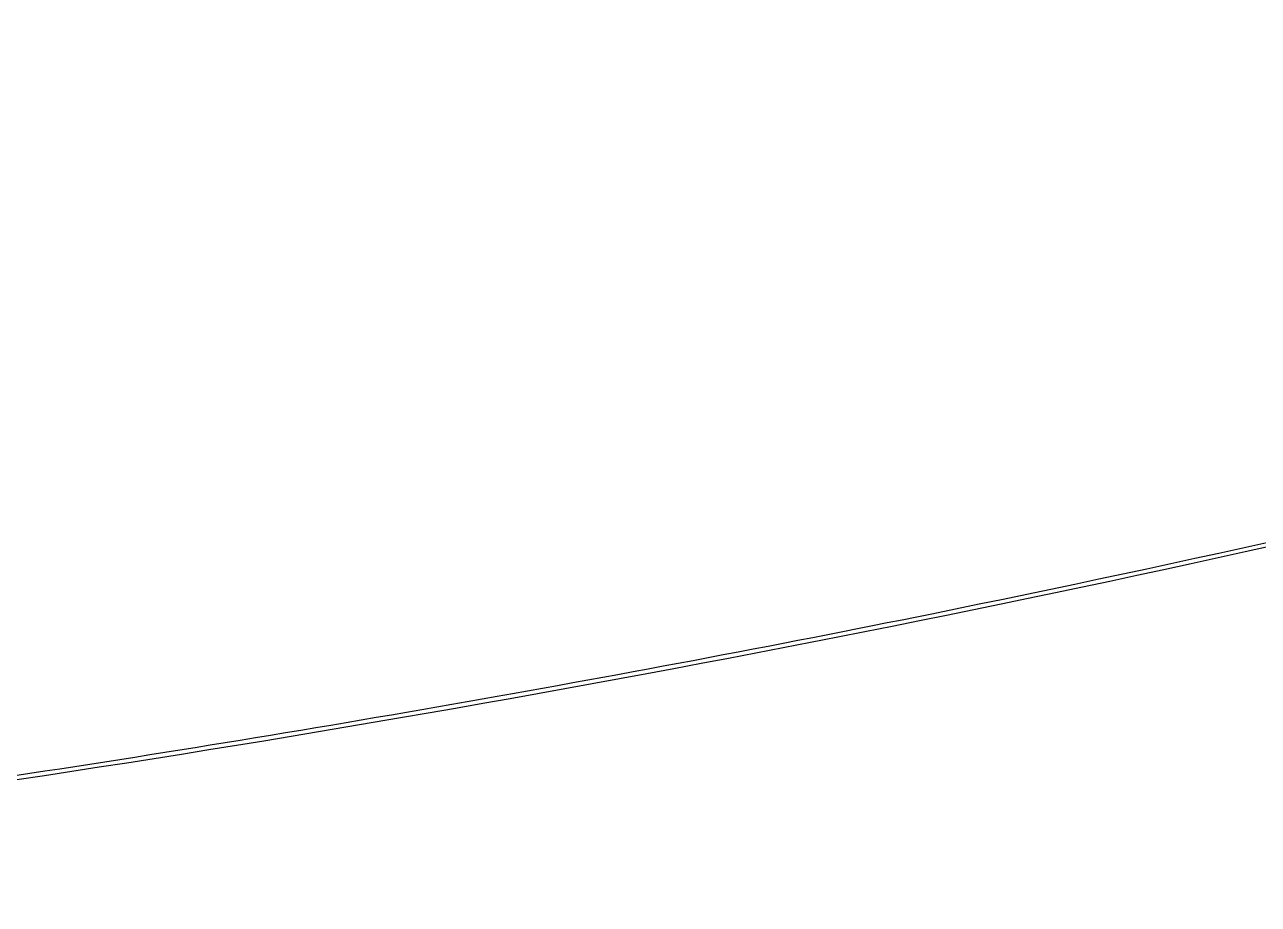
# Model space of a CAD drawing. Header units: millimetres. Extents: x 0 to 1796, y -943 to 816.
# Drawn here: x 293.371 to 294.608, y -737.015 to -736.133 of the extents above; entities that cross this region are included whole.
import ezdxf

# ---------------------------------------------------------------- set-up
doc = ezdxf.new("R2010")
doc.units = ezdxf.units.MM
doc.layers.add('Blocks', color=7, linetype='Continuous')
doc.layers.add('Blocks$Inner', color=7, linetype='Continuous', lineweight=25, true_color=0x007f00)

# ---------------------------------------------------------------- blocks, each defined once
blk = doc.blocks.new('Balcony Chair Top')
at = {"layer": 'Blocks$Inner'}
for points, knots in [([(249.628, -23.5236), (249.9468, -23.4933), (250.2736, -23.4536), (250.5905, -23.4066), (250.9093, -23.3594), (251.2384, -23.3017), (251.5543, -23.2377), (251.8081, -23.1862), (252.0692, -23.1275), (252.3206, -23.0653), (252.5719, -23.0032), (252.8262, -22.9346), (253.0747, -22.8618), (253.3232, -22.7891), (253.5717, -22.7107), (253.8168, -22.6276), (254.062, -22.5445), (254.3057, -22.4562), (254.5471, -22.3629), (254.7885, -22.2696), (255.0282, -22.1711), (255.2655, -22.0678), (255.5027, -21.9645), (255.7393, -21.8554), (255.9719, -21.7422), (256.2046, -21.629), (256.4387, -21.5089), (256.6664, -21.386), (256.894, -21.263), (257.1265, -21.131), (257.3487, -20.9986), (257.5708, -20.8662), (257.7974, -20.7245), (258.0136, -20.5828), (258.2299, -20.441), (258.4468, -20.2923), (258.6568, -20.1416), (258.8668, -19.9909), (259.075, -19.8348), (259.2785, -19.6754), (259.482, -19.516), (259.6823, -19.3522), (259.8789, -19.1845), (260.0755, -19.0167), (260.2687, -18.8446), (260.4581, -18.6688), (260.6474, -18.4929), (260.8342, -18.3119), (261.0159, -18.1283), (261.1976, -17.9446), (261.3785, -17.7539), (261.5523, -17.5628), (261.7261, -17.3716), (261.9015, -17.1703), (262.067, -16.972), (262.2323, -16.7738), (262.3989, -16.5654), (262.5556, -16.3604), (262.7124, -16.1553), (262.8675, -15.9435), (263.0155, -15.732), (263.1634, -15.5206), (263.3079, -15.3047), (263.4468, -15.0872), (263.5857, -14.8697), (263.7203, -14.6491), (263.8499, -14.426), (263.9796, -14.2029), (264.1047, -13.9769), (264.2249, -13.7485), (264.345, -13.5202), (264.4611, -13.2878), (264.5716, -13.0546), (264.682, -12.8214), (264.7893, -12.5819), (264.8898, -12.3442), (264.9903, -12.1066), (265.0889, -11.8588), (265.1792, -11.6171), (265.2694, -11.3757), (265.3573, -11.1242), (265.4372, -10.8791), (265.5171, -10.6341), (265.593, -10.3831), (265.6625, -10.1349), (265.732, -9.8867), (265.7966, -9.6354), (265.8556, -9.3844), (265.9145, -9.1335), (265.9683, -8.881), (266.0166, -8.6278), (266.065, -8.3746), (266.1081, -8.1201), (266.1458, -7.865), (266.1835, -7.61), (266.216, -7.3525), (266.243, -7.0961), (266.2699, -6.8397), (266.2918, -6.5782), (266.3079, -6.3209), (266.3239, -6.0635), (266.3349, -5.7972), (266.3401, -5.5393), (266.3405, -5.5178), (266.3408, -5.4963), (266.3412, -5.4748), (266.3416, -5.4531), (266.3419, -5.4315), (266.3422, -5.4099), (266.3424, -5.3882), (266.3427, -5.3665), (266.3429, -5.3448), (266.3431, -5.323), (266.3432, -5.3012), (266.3434, -5.2795), (266.3435, -5.2577), (266.3436, -5.2359), (266.3436, -5.2141), (266.3437, -5.1922), (266.3437, -5.1704), (266.3437, -5.1485)], [0, 0, 0, 0, 1, 1, 1, 2, 2, 2, 3, 3, 3, 4, 4, 4, 5, 5, 5, 6, 6, 6, 7, 7, 7, 8, 8, 8, 9, 9, 9, 10, 10, 10, 11, 11, 11, 12, 12, 12, 13, 13, 13, 14, 14, 14, 15, 15, 15, 16, 16, 16, 17, 17, 17, 18, 18, 18, 19, 19, 19, 20, 20, 20, 21, 21, 21, 22, 22, 22, 23, 23, 23, 24, 24, 24, 25, 25, 25, 26, 26, 26, 27, 27, 27, 28, 28, 28, 29, 29, 29, 30, 30, 30, 31, 31, 31, 32, 32, 32, 33, 33, 33, 34, 34, 34, 35, 35, 35, 36, 36, 36, 37, 37, 37, 38, 38, 38, 39, 39, 39, 40, 40, 40, 40]), ([(249.6172, -23.5291), (250.2068, -23.4734), (250.7948, -23.3892), (251.3781, -23.2769), (251.9615, -23.1645), (252.5379, -23.0243), (253.1027, -22.8581), (253.6674, -22.6919), (254.2219, -22.4993), (254.7664, -22.2808), (255.3108, -22.0622), (255.8452, -21.8178), (256.3692, -21.5469), (256.6313, -21.4115), (256.8908, -21.2694), (257.1477, -21.1205), (257.4046, -20.9717), (257.6582, -20.8165), (257.9067, -20.6561), (258.4036, -20.3352), (258.882, -19.9927), (259.3423, -19.6289), (259.8025, -19.2652), (260.2445, -18.8801), (260.6683, -18.4737), (261.092, -18.0673), (261.4976, -17.6399), (261.8845, -17.1902), (262.6584, -16.2908), (263.3385, -15.3249), (263.9198, -14.3072), (264.2105, -13.7983), (264.4769, -13.2753), (264.7188, -12.7381), (264.9606, -12.2008), (265.179, -11.6462), (265.3689, -11.0858), (265.5589, -10.5255), (265.7206, -9.9596), (265.8549, -9.3885), (265.9891, -8.8173), (266.0959, -8.2409), (266.1751, -7.6591), (266.2544, -7.0773), (266.3061, -6.4902), (266.3294, -5.8976), (266.3343, -5.7729), (266.338, -5.6482), (266.3404, -5.5234)], [61, 61, 61, 61, 62, 62, 62, 63, 63, 63, 64, 64, 64, 65, 65, 65, 66, 66, 66, 67, 67, 67, 68, 68, 68, 69, 69, 69, 70, 70, 70, 71, 71, 71, 72, 72, 72, 73, 73, 73, 74, 74, 74, 75, 75, 75, 76, 76, 76, 77, 77, 77, 77])]:
    blk.add_open_spline(points, degree=3, knots=knots, dxfattribs=at)

msp = doc.modelspace()

# ---------------------------------------------------------------- block references
at = {"layer": 'Blocks'}
msp.add_blockref('Balcony Chair Top', (42.7261, -713.486), dxfattribs=at)

doc.saveas('drawing.dxf')
